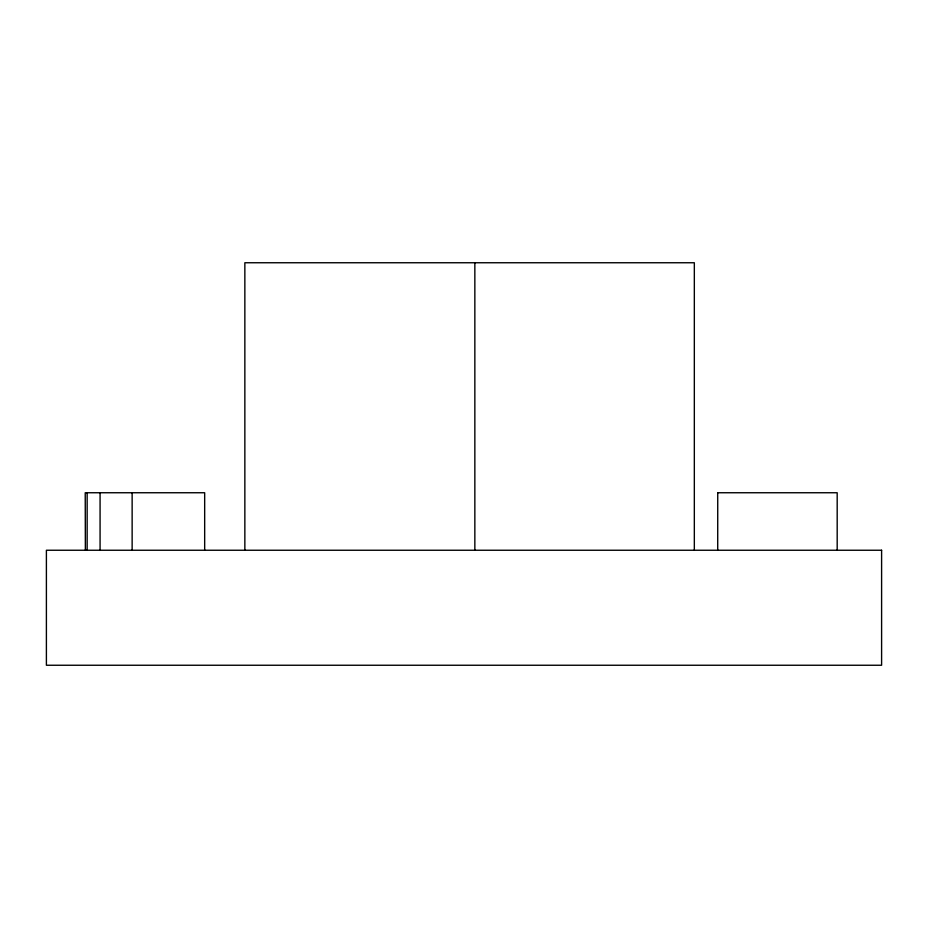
<?xml version="1.0" encoding="UTF-8"?>
<svg xmlns="http://www.w3.org/2000/svg" width="928" height="928" viewBox="0 0 928 928"><rect width="100%" height="100%" fill="white"/><g stroke="black" fill="none" stroke-linecap="round" stroke-linejoin="round"><path stroke-width="1.39" d="M717.657 492.745L837.184 492.745L837.184 550.246M717.738 492.745L717.715 550.246M694.33 550.246L694.33 262.752L244.853 262.752L244.853 550.246M474.846 262.752L474.846 550.246M204.67 550.246L204.67 492.745L85.225 492.745L85.364 550.246M132.136 492.745L132.136 550.246M100.073 492.745L100.073 550.246M87.151 492.745L87.151 550.246M881.6 550.246L46.4 550.246L46.4 665.248L881.6 665.248L881.6 550.246"/></g></svg>
